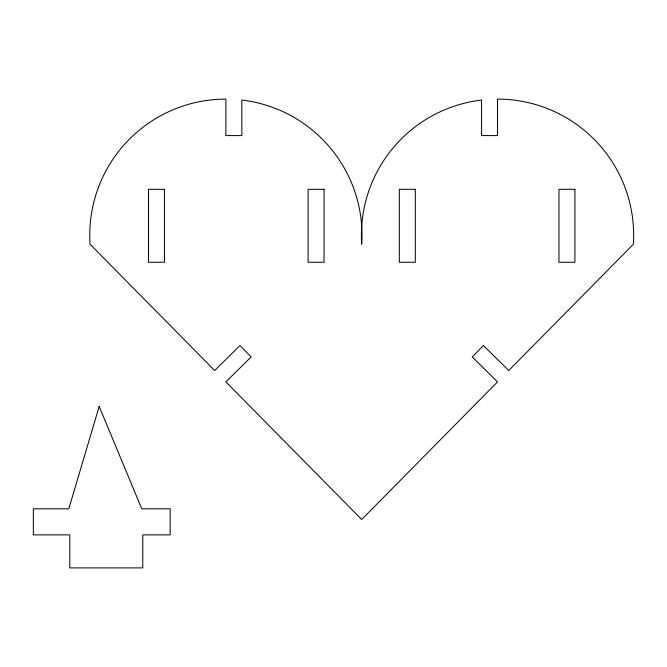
<?xml version="1.0" encoding="UTF-8"?>
<svg xmlns="http://www.w3.org/2000/svg" width="667" height="667" viewBox="0 0 667 667"><rect width="100%" height="100%" fill="white"/><g stroke="black" fill="none" stroke-linecap="round" stroke-linejoin="round"><path stroke-width="1" d="M99.175 406.42L68.801 508.813L33.35 508.813L33.35 534.876L69.81 534.876L69.81 567.9L142.771 567.9L142.771 534.876L170.16 534.876L170.16 508.813L141.771 508.813L99.175 406.42M483.442 345.564L472.228 356.92L497.532 381.891L361.706 519.526L225.88 381.891L251.176 356.92L239.962 345.564L214.666 370.527L90.053 244.247A136.126 136.126 0 0 1 225.88 99.1L225.88 135.584L241.838 135.584L241.838 100.042A136.126 136.126 0 0 1 361.706 244.247A136.126 136.126 0 0 1 481.566 100.042L481.566 135.584L497.532 135.584L497.532 99.1A136.126 136.126 0 0 1 633.358 244.247L508.738 370.527L483.442 345.564M164.457 189.295L148.491 189.295L148.491 262.264L164.457 262.264L164.457 189.295M324.07 189.295L308.112 189.295L308.112 262.264L324.07 262.264L324.07 189.295M415.299 189.295L399.333 189.295L399.333 262.264L415.299 262.264L415.299 189.295M574.912 189.295L558.954 189.295L558.954 262.264L574.912 262.264L574.912 189.295"/></g></svg>
